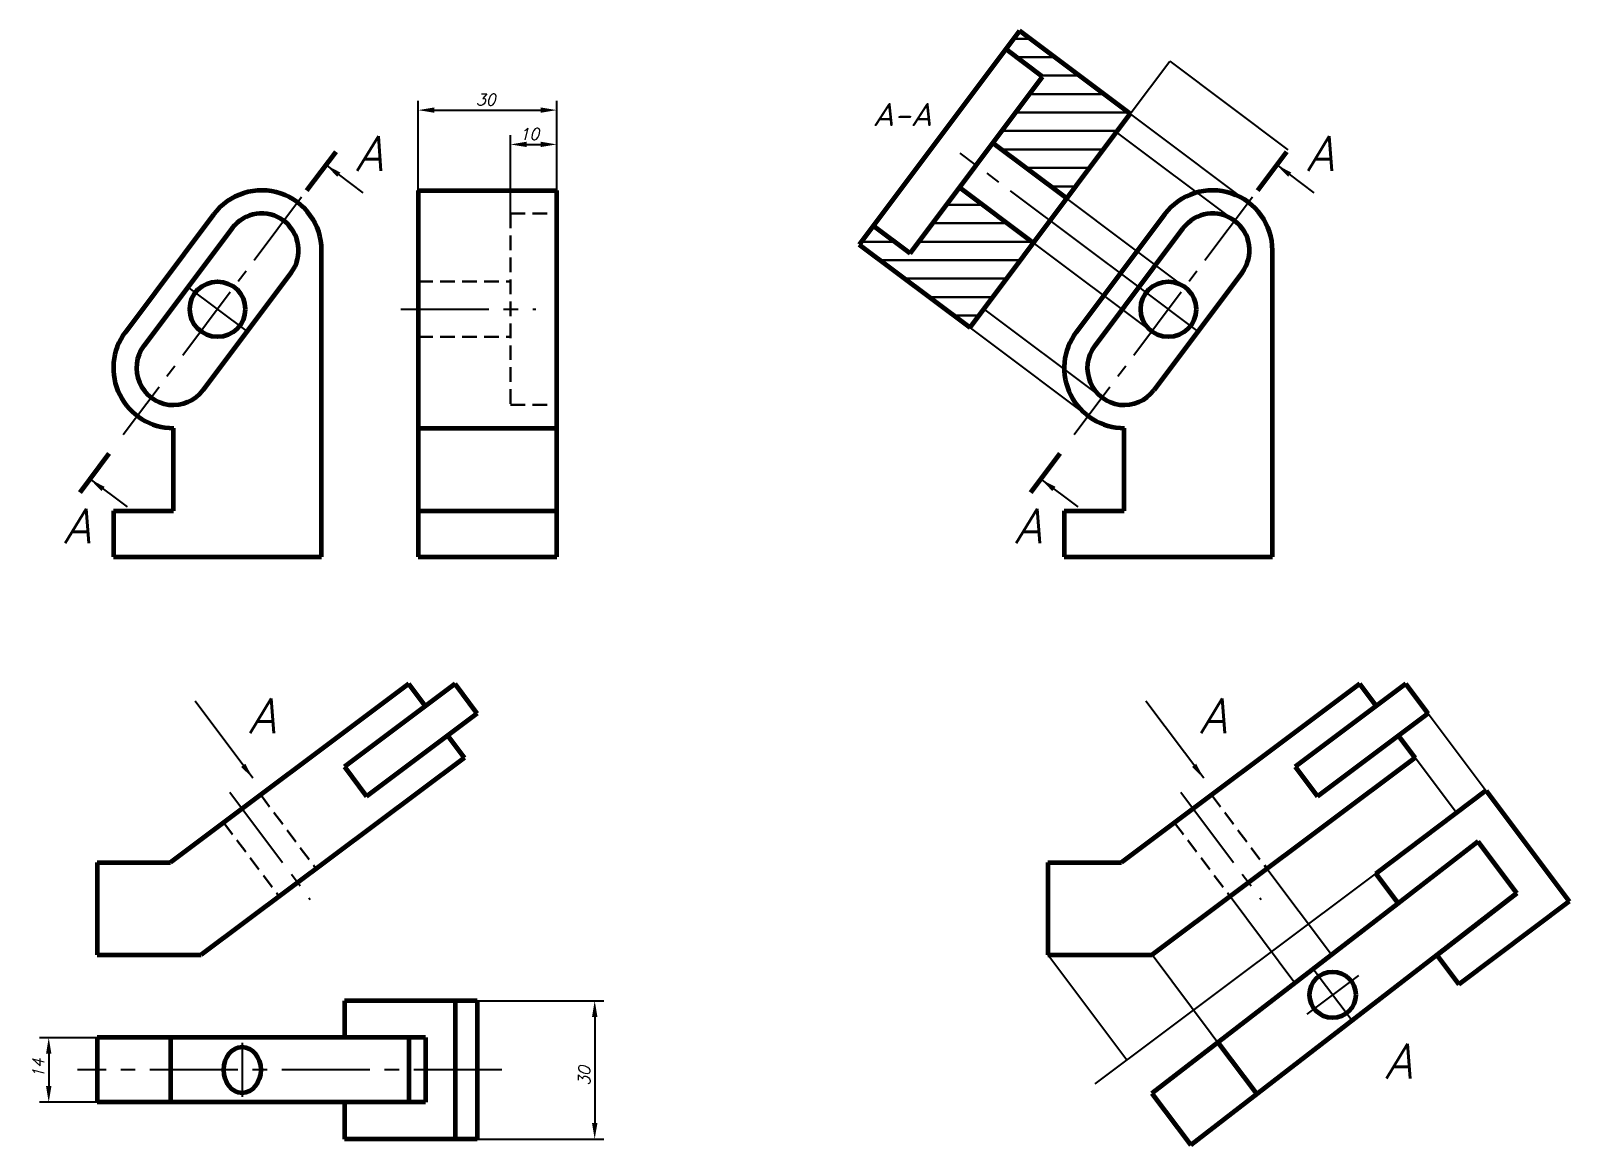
# Model space of a CAD drawing. Header units: millimetres. Extents: x 127 to 460, y 120 to 362.
import ezdxf

# ---------------------------------------------------------------- set-up
doc = ezdxf.new("R2010")
doc.units = ezdxf.units.MM
doc.linetypes.add('CENTER2', pattern=[28.575, 19.05, -3.175, 3.175, -3.175])
doc.linetypes.add('HIDDEN2', pattern=[4.7625, 3.175, -1.5875])
for name, color, linetype, lineweight in [('Оси', 2, 'CENTER2', 25), ('Основная', 3, 'Continuous', 60), ('Построения', 11, 'Continuous', 25), ('Размеры', 6, 'Continuous', 25), ('Тонкая', 1, 'Continuous', 30), ('Штриховая', 4, 'HIDDEN2', 30)]:
    doc.layers.add(name, color=color, linetype=linetype, lineweight=lineweight)
doc.styles.add('15', font='simplex.shx', dxfattribs={"oblique": 15})
doc.styles.add('Z', font='simplex.shx', dxfattribs={"oblique": 15})
doc.dimstyles.new('РАЗМЕРЫ', dxfattribs={"dimtxt": 2.5, "dimasz": 3.5, "dimexe": 2, "dimexo": 0, "dimgap": 1, "dimtad": 1, "dimtxsty": '15', "dimcen": 2.5, "dimadec": 0, "dimazin": 0, "dimtfac": 1, "dimtmove": 0, "dimatfit": 2, "dimfxl": 1, "dimarcsym": 0})

# ---------------------------------------------------------------- blocks, each defined once
blk = doc.blocks.new('*D3')
at = {"layer": 'Defpoints', "color": 0, "transparency": 16777216}
for p in [(240.66, 344.52), (210.66, 327.12), (240.66, 327.12)]:
    blk.add_point(p, dxfattribs=at)
at = {"layer": 'Размеры', "color": 0, "lineweight": -2, "transparency": 16777216}
for p, q in [((210.66, 327.12), (210.66, 346.52)), ((214.16, 344.52), (237.16, 344.52)), ((240.66, 327.12), (240.66, 346.52))]:
    blk.add_line(p, q, dxfattribs=at)
at = {"layer": 'Размеры', "color": 0, "transparency": 16777216}
for points in [[(214.16, 345.1), (214.16, 343.94), (210.66, 344.52)], [(237.16, 345.1), (237.16, 343.94), (240.66, 344.52)]]:
    blk.add_solid(points, dxfattribs=at)
at = {"layer": 'Размеры', "color": 0, "transparency": 16777216, "insert": (225.29, 346.77), "char_height": 2.5, "attachment_point": 5, "style": '15'}
blk.add_mtext('30', dxfattribs=at)
blk = doc.blocks.new('*D4')
at = {"layer": 'Defpoints', "color": 0, "transparency": 16777216}
for p in [(240.66, 337.09), (240.66, 327.12), (230.66, 322.12)]:
    blk.add_point(p, dxfattribs=at)
at = {"layer": 'Размеры', "color": 0, "lineweight": -2, "transparency": 16777216}
for p, q in [((230.66, 322.12), (230.66, 339.09)), ((234.16, 337.09), (237.16, 337.09)), ((240.66, 327.12), (240.66, 339.09))]:
    blk.add_line(p, q, dxfattribs=at)
at = {"layer": 'Размеры', "color": 0, "transparency": 16777216}
for points in [[(234.16, 337.68), (234.16, 336.51), (230.66, 337.09)], [(237.16, 337.68), (237.16, 336.51), (240.66, 337.09)]]:
    blk.add_solid(points, dxfattribs=at)
at = {"layer": 'Размеры', "color": 0, "transparency": 16777216, "insert": (234.73, 339.34), "char_height": 2.5, "attachment_point": 5, "style": '15'}
blk.add_mtext('10', dxfattribs=at)
blk = doc.blocks.new('*D5')
at = {"layer": 'Defpoints', "color": 0, "transparency": 16777216}
for p in [(141.08, 143.49), (130.61, 129.49), (141.08, 129.49)]:
    blk.add_point(p, dxfattribs=at)
at = {"layer": 'Размеры', "color": 0, "lineweight": -2, "transparency": 16777216}
for p, q in [((141.08, 143.49), (128.61, 143.49)), ((130.61, 139.99), (130.61, 132.99)), ((141.08, 129.49), (128.61, 129.49))]:
    blk.add_line(p, q, dxfattribs=at)
at = {"layer": 'Размеры', "color": 0, "transparency": 16777216}
for points in [[(130.02, 139.99), (131.19, 139.99), (130.61, 143.49)], [(130.02, 132.99), (131.19, 132.99), (130.61, 129.49)]]:
    blk.add_solid(points, dxfattribs=at)
at = {"layer": 'Размеры', "color": 0, "transparency": 16777216, "insert": (128.36, 136.84), "char_height": 2.5, "attachment_point": 5, "rotation": 90, "style": '15'}
blk.add_mtext('14', dxfattribs=at)
blk = doc.blocks.new('*D6')
at = {"layer": 'Defpoints', "color": 0, "transparency": 16777216}
for p in [(223.45, 151.49), (223.45, 121.49), (248.89, 121.49)]:
    blk.add_point(p, dxfattribs=at)
at = {"layer": 'Размеры', "color": 0, "lineweight": -2, "transparency": 16777216}
for p, q in [((223.45, 151.49), (250.89, 151.49)), ((248.89, 147.99), (248.89, 124.99)), ((223.45, 121.49), (250.89, 121.49))]:
    blk.add_line(p, q, dxfattribs=at)
at = {"layer": 'Размеры', "color": 0, "transparency": 16777216}
for points in [[(248.31, 147.99), (249.48, 147.99), (248.89, 151.49)], [(248.31, 124.99), (249.48, 124.99), (248.89, 121.49)]]:
    blk.add_solid(points, dxfattribs=at)
at = {"layer": 'Размеры', "color": 0, "transparency": 16777216, "insert": (246.64, 135.19), "char_height": 2.5, "attachment_point": 5, "rotation": 90, "style": '15'}
blk.add_mtext('30', dxfattribs=at)

msp = doc.modelspace()

# ---------------------------------------------------------------- hatches: boundary and pattern name
at = {"layer": 'Тонкая'}
h = msp.add_hatch(dxfattribs=at)
h.set_pattern_fill('', color=256, scale=4, pattern_type=0)
h.set_pattern_definition([(0, (0, 0), (0, 4), [])])
h.paths.add_polyline_path([(337.929, 357.723), (340.929, 361.723), (364.929, 343.723), (361.929, 339.723), (351.168, 325.375), (335.168, 337.375), (345.929, 351.723)])
h.paths.add_polyline_path([(330.208, 297.428), (306.208, 315.428), (309.208, 319.428), (317.208, 313.428), (327.968, 327.775), (343.968, 315.775), (333.208, 301.428)])

# ---------------------------------------------------------------- linework, layer by layer
at = {"layer": 'Оси'}
for p, q in [((354.21, 315.594), (328.081, 335.191)), ((160.775, 306.17), (173.575, 296.57)), ((366.775, 306.17), (379.575, 296.57)), ((206.898, 301.37), (236.138, 301.37)), ((169.839, 196.683), (187.277, 173.432)), ((375.839, 196.683), (393.277, 173.432)), ((414.362, 156.986), (403.162, 148.586)), ((404.562, 158.386), (412.962, 147.186)), ((172.536, 142.34), (172.536, 130.663)), ((228.744, 136.492), (136.833, 136.492))]:
    msp.add_line(p, q, dxfattribs=at)
at = {"layer": 'Оси', "ltscale": 0.9}
for p, q in [((185.374, 325.635), (146.734, 274.116)), ((391.374, 325.635), (352.735, 274.116))]:
    msp.add_line(p, q, dxfattribs=at)
at = {"layer": 'Основная'}
for p, q in [((340.929, 361.723), (306.208, 315.428)), ((364.929, 343.723), (340.929, 361.723)), ((345.929, 351.723), (337.929, 357.723)), ((317.208, 313.428), (345.929, 351.723)), ((330.208, 297.428), (364.929, 343.723)), ((351.168, 325.375), (335.168, 337.375)), ((192.781, 335.511), (186.458, 327.081)), ((398.781, 335.511), (392.459, 327.081)), ((210.658, 327.117), (210.658, 247.672)), ((210.658, 327.117), (240.658, 327.117)), ((240.658, 247.672), (240.658, 327.117)), ((327.968, 327.775), (343.968, 315.775)), ((343.968, 315.775), (351.168, 325.375)), ((317.208, 313.428), (309.208, 319.428)), ((189.736, 247.672), (189.736, 314.117)), ((306.208, 315.428), (330.208, 297.428)), ((395.736, 247.672), (395.736, 314.117)), ((157.615, 257.672), (157.615, 275.623)), ((210.658, 275.623), (240.658, 275.623)), ((363.615, 257.672), (363.615, 275.623)), ((137.403, 261.673), (143.725, 270.103)), ((343.403, 261.673), (349.725, 270.103)), ((144.615, 257.672), (144.615, 247.672)), ((144.615, 257.672), (157.615, 257.672)), ((210.658, 257.672), (240.658, 257.672)), ((350.615, 257.672), (350.615, 247.672)), ((350.615, 257.672), (363.615, 257.672)), ((144.615, 247.672), (189.736, 247.672)), ((210.658, 247.672), (240.658, 247.672)), ((350.615, 247.672), (395.736, 247.672)), ((208.652, 220.174), (156.983, 181.423)), ((218.652, 220.174), (194.652, 202.174)), ((212.252, 215.374), (208.652, 220.174)), ((223.452, 213.774), (218.652, 220.174)), ((414.652, 220.174), (362.983, 181.423)), ((424.652, 220.174), (400.652, 202.174)), ((418.252, 215.374), (414.652, 220.174)), ((429.452, 213.774), (424.652, 220.174)), ((223.452, 213.774), (199.452, 195.774)), ((429.452, 213.774), (405.452, 195.774)), ((220.652, 204.174), (217.052, 208.974)), ((426.652, 204.174), (423.052, 208.974)), ((220.652, 204.174), (163.65, 161.423)), ((426.652, 204.174), (369.65, 161.423)), ((194.652, 202.174), (199.452, 195.774)), ((400.652, 202.174), (405.452, 195.774)), ((442.024, 197.026), (418.123, 179.016)), ((442.017, 197.021), (460.017, 173.021)), ((440.286, 185.996), (422.942, 172.592)), ((423.8, 183.358), (423.832, 183.317)), ((448.686, 174.796), (440.286, 185.996)), ((141.076, 181.423), (156.983, 181.423)), ((141.076, 181.423), (141.076, 161.423)), ((347.076, 181.423), (362.983, 181.423)), ((347.076, 181.423), (347.076, 161.423)), ((418.123, 179.016), (422.942, 172.592)), ((448.686, 174.796), (431.342, 161.392)), ((431.342, 161.392), (448.686, 174.796)), ((422.942, 172.592), (369.612, 131.375)), ((460.017, 173.021), (436.117, 155.011)), ((141.076, 161.423), (163.65, 161.423)), ((347.076, 161.423), (369.65, 161.423)), ((431.342, 161.392), (378.012, 120.175)), ((431.342, 161.392), (436.123, 155.016)), ((223.452, 151.492), (194.652, 151.492)), ((194.652, 151.492), (194.652, 143.492)), ((218.652, 151.492), (218.652, 121.492)), ((223.452, 151.492), (223.452, 121.492)), ((212.252, 143.492), (141.076, 143.492)), ((141.076, 143.492), (141.076, 129.492)), ((156.983, 143.492), (156.983, 129.492)), ((208.652, 143.492), (208.652, 129.492)), ((212.252, 143.492), (212.252, 129.492)), ((383.902, 142.419), (392.302, 131.219)), ((369.612, 131.375), (378.012, 120.175)), ((212.252, 129.492), (141.076, 129.492)), ((194.652, 129.492), (194.652, 121.492)), ((223.452, 121.492), (194.652, 121.492))]:
    msp.add_line(p, q, dxfattribs=at)
at = {"layer": 'Основная', "ltscale": 0.9}
for p, q in [((166.336, 321.917), (147.215, 296.423)), ((372.336, 321.917), (353.215, 296.423)), ((170.336, 318.917), (151.215, 293.423)), ((376.336, 318.917), (357.215, 293.423)), ((183.136, 309.317), (164.015, 283.823)), ((389.136, 309.317), (370.015, 283.823))]:
    msp.add_line(p, q, dxfattribs=at)
at = {"layer": 'Основная'}
for centre, radius in [((167.175, 301.37), 6), ((373.175, 301.37), 6), ((408.762, 152.786), 5)]:
    msp.add_circle(centre, radius, dxfattribs=at)
for centre, radius, start, end in [((176.736, 314.117), 13, 0, 143.1301), ((382.736, 314.117), 13, 0, 143.1301), ((176.736, 314.117), 8, 323.1301, 143.1301), ((382.736, 314.117), 8, 323.1301, 143.1301), ((157.615, 288.623), 13, 143.1301, 270), ((157.615, 288.623), 8, 143.1301, 323.1301), ((363.615, 288.623), 13, 143.1301, 270), ((363.615, 288.623), 8, 143.1301, 323.1301)]:
    msp.add_arc(centre, radius, start, end, dxfattribs=at)
msp.add_ellipse((172.536, 136.492), major_axis=(0, 5), ratio=0.8, dxfattribs=at)
at = {"layer": 'Построения'}
for p, q in [((390.536, 324.517), (348.213, 356.259)), ((364.929, 343.723), (373.474, 355.117)), ((373.474, 355.117), (399.081, 335.911)), ((387.536, 320.517), (361.929, 339.723)), ((376.775, 306.17), (351.168, 325.375)), ((373.175, 301.37), (347.568, 320.575)), ((369.575, 296.57), (343.968, 315.775)), ((355.815, 278.223), (313.493, 309.965)), ((358.815, 282.223), (333.208, 301.428)), ((429.452, 213.774), (442.017, 197.021)), ((435.617, 192.221), (426.652, 204.174)), ((442.017, 197.021), (357.256, 133.451)), ((442.017, 197.021), (460.017, 173.021)), ((408.518, 161.444), (394.536, 180.087)), ((400.605, 155.328), (386.536, 174.087)), ((364.168, 138.634), (347.076, 161.423)), ((386.741, 138.634), (369.65, 161.423))]:
    msp.add_line(p, q, dxfattribs=at)
at = {"layer": 'Штриховая'}
for p, q in [((230.658, 322.117), (240.658, 322.117)), ((230.658, 322.117), (230.658, 280.623)), ((210.658, 307.37), (230.658, 307.37)), ((210.658, 295.37), (230.658, 295.37)), ((230.658, 280.623), (240.658, 280.623)), ((176.536, 196.087), (188.536, 180.087)), ((382.536, 196.087), (394.536, 180.087)), ((168.536, 190.087), (180.536, 174.087)), ((374.536, 190.087), (386.536, 174.087))]:
    msp.add_line(p, q, dxfattribs=at)

# ---------------------------------------------------------------- texts
at = {"layer": 'Тонкая', "style": 'Z', "oblique": 15}
for s, height, p in [('A-А', 5, (309.082, 341.067)), ('A', 7.5, (197.114, 331.383)), ('A', 7.5, (403.114, 331.383)), ('A', 7.5, (133.842, 250.632)), ('A', 7.5, (339.842, 250.632)), ('A', 7.5, (379.929, 209.479)), ('A', 7.5, (420.095, 134.659))]:
    msp.add_text(s, height=height, dxfattribs=at).set_placement(p)
msp.add_text('A', height=7.5, rotation=360, dxfattribs=at).set_placement((173.929, 209.479))

# ---------------------------------------------------------------- dimensions: what is measured, and where the dimension line sits
at = {"layer": 'Размеры'}
for base, p1, picture, middle in [((240.658, 344.52), (210.658, 327.117), '*D3', (225.29, 344.52)), ((240.658, 337.092), (230.658, 322.117), '*D4', (234.725, 337.092))]:
    dim = msp.add_linear_dim(base=base, p1=p1, p2=(240.658, 327.117), dimstyle='РАЗМЕРЫ', dxfattribs=at)
    dim.commit()
    dim.dimension.update_dxf_attribs({"geometry": picture, "text_midpoint": middle, "dimtype": 160})
for base, p1, p2, picture, middle in [((248.894, 121.492), (223.452, 151.492), (223.452, 121.492), '*D6', (248.894, 135.193)), ((130.607, 129.492), (141.076, 143.492), (141.076, 129.492), '*D5', (130.607, 136.839))]:
    dim = msp.add_linear_dim(base=base, p1=p1, p2=p2, angle=90, dimstyle='РАЗМЕРЫ', dxfattribs=at)
    dim.commit()
    dim.dimension.update_dxf_attribs({"geometry": picture, "text_midpoint": middle, "dimtype": 160})

# ---------------------------------------------------------------- leaders
at = {"layer": 'Тонкая'}
for points in [[(190.661, 332.634), (198.667, 326.63)], [(396.661, 332.634), (404.667, 326.63)], [(139.571, 264.514), (147.577, 258.509)], [(345.571, 264.514), (353.577, 258.509)], [(174.84, 199.71), (162.312, 216.414)], [(380.84, 199.71), (368.312, 216.414)]]:
    msp.add_leader(points, dimstyle='РАЗМЕРЫ', dxfattribs=at)

doc.saveas('drawing.dxf')
